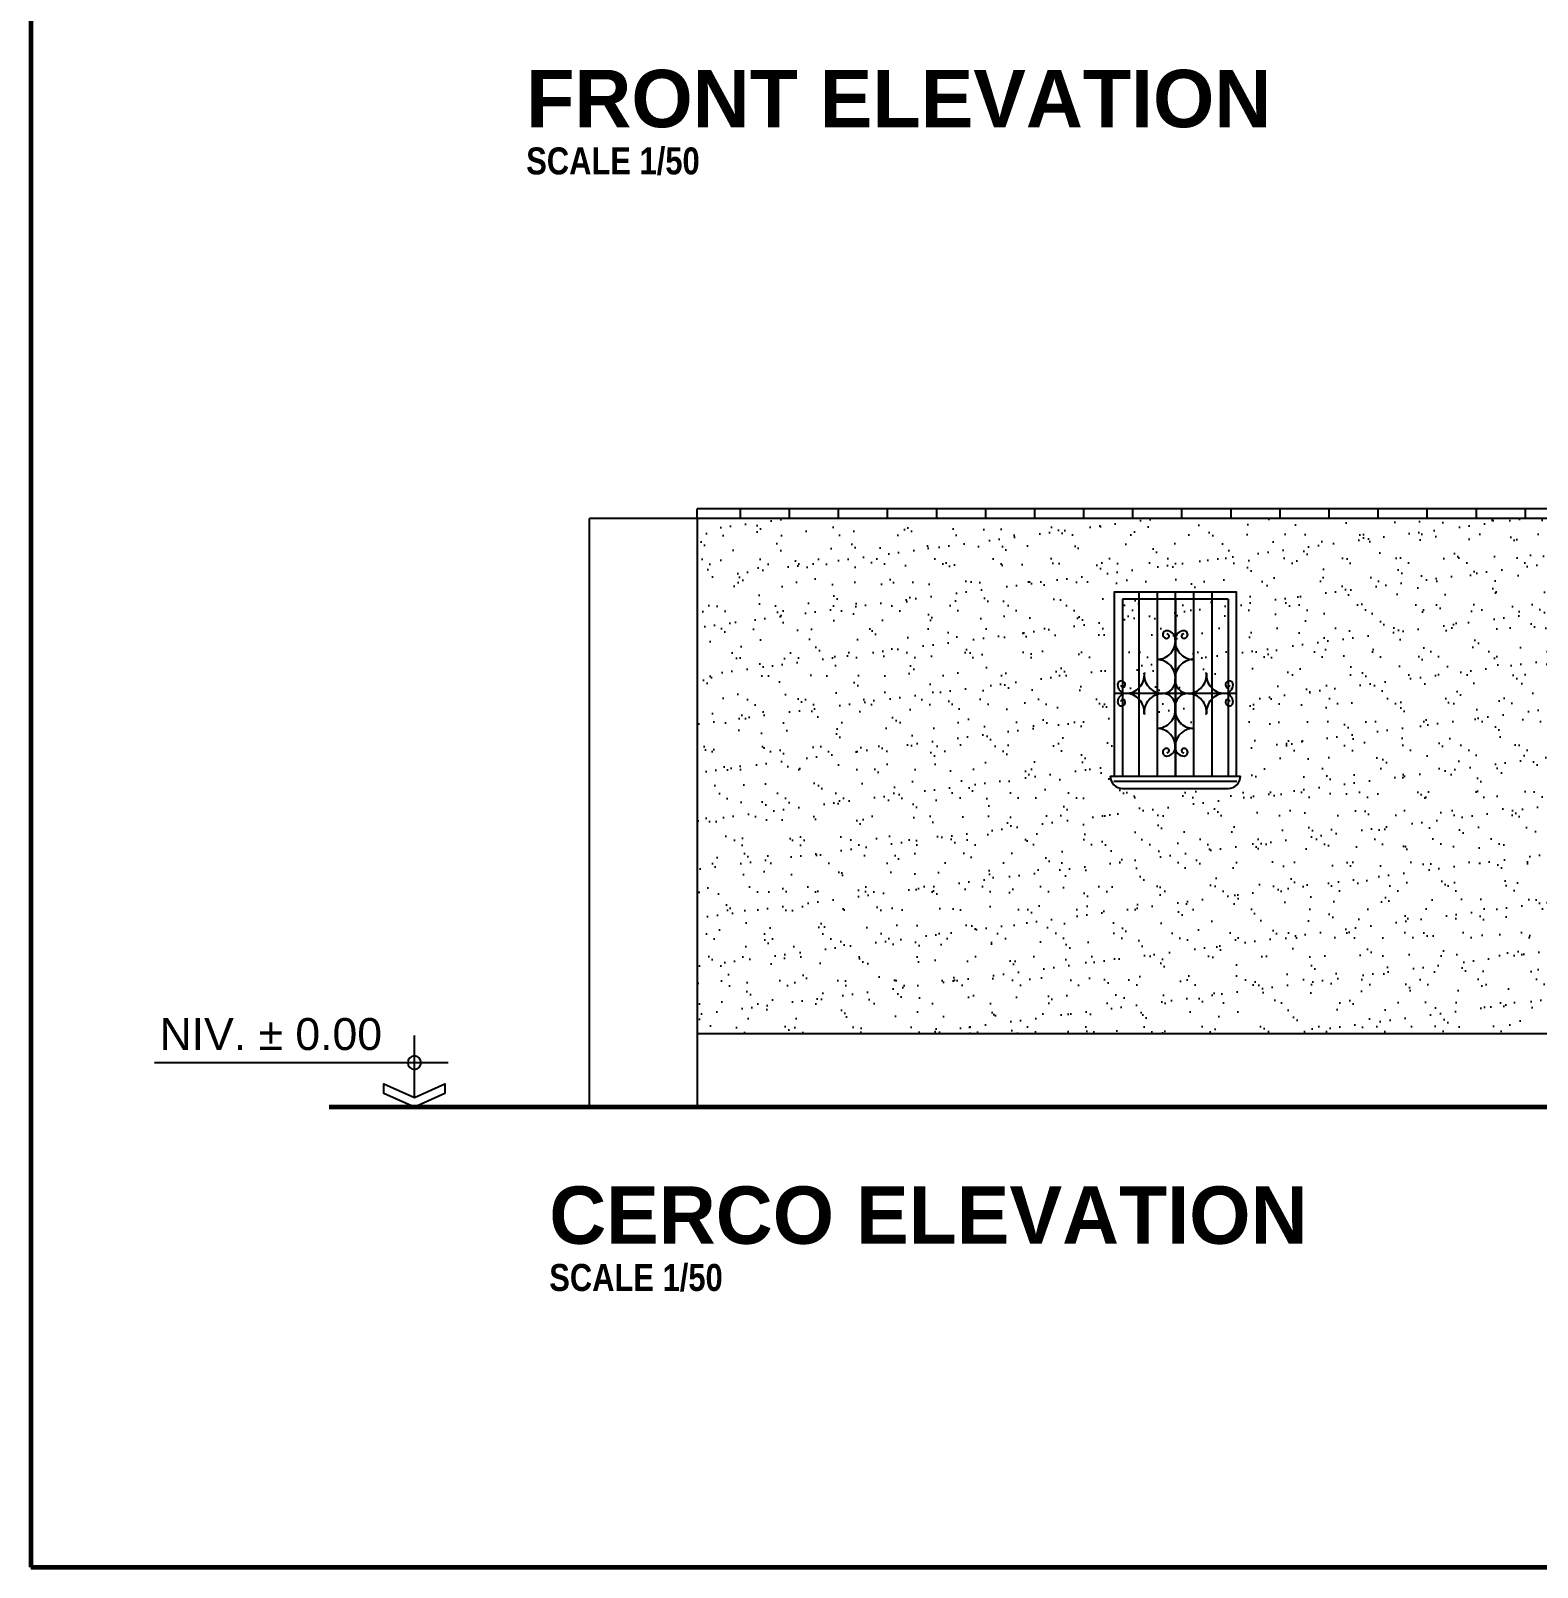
# Model space of a CAD drawing. Header units: millimetres. Extents: x -249630 to 95394, y -188036 to 109963.
# Drawn here: x -100853 to -93176, y -25396 to -17566 of the extents above; entities that cross this region are included whole.
import ezdxf

# ---------------------------------------------------------------- set-up
doc = ezdxf.new("R2010")
doc.units = ezdxf.units.MM
doc.header["$PDMODE"] = 2
doc.linetypes.add('DASHED2', pattern=[9.525, 6.35, -3.175])
for name, color, linetype in [('04', 4, 'Continuous'), ('Layer1', 2, 'Continuous'), ('Layer2', 8, 'Continuous'), ('Layer7', 7, 'Continuous'), ('Layer8', 8, 'Continuous'), ('SOMBRA', 252, 'Continuous'), ('TEXTOS', 11, 'Continuous'), ('TITULOS', 180, 'Continuous'), ('VEREDA', 1, 'Continuous')]:
    doc.layers.add(name, color=color, linetype=linetype)
doc.layers.add('MUROS', color=6, linetype='Continuous', lineweight=60)
doc.styles.add('ARIAL', font='arial.ttf', dxfattribs={"height": 0.14})
doc.styles.add('COTAS', font='arial.ttf', dxfattribs={"width": 1.1})
doc.styles.add('DESCRIPCION(E)', font='swisscbi.ttf', dxfattribs={"width": 1.1, "oblique": 15, "height": 0.15})
doc.styles.add('TITULOS(E)', font='swisscbi.ttf', dxfattribs={"oblique": 15, "height": 0.23})
doc.dimstyles.new('Copy of COTA1-50', dxfattribs={"dimscale": 0.5, "dimtxt": 0.22, "dimasz": 0.12, "dimexe": 0.08, "dimexo": 0.05, "dimgap": 0.076, "dimtad": 2, "dimtih": 1, "dimtoh": 1, "dimzin": 4, "dimdsep": 46, "dimtxsty": 'COTAS', "dimblk": 'ARCHTICK', "dimcen": -0.1, "dimclrd": 141, "dimclre": 141, "dimclrt": 11, "dimadec": 0, "dimazin": 0, "dimtfac": 1, "dimtix": 1, "dimtmove": 1, "dimatfit": 3, "dimfxl": 1, "dimtolj": 1, "dimtzin": 0, "dimarcsym": 0})

# ---------------------------------------------------------------- blocks, each defined once
blk = doc.blocks.new('_ArchTick')
at = {"color": 0, "linetype": 'ByBlock', "const_width": 0.15}
blk.add_lwpolyline([(-0.5, -0.5), (0.5, 0.5)], dxfattribs=at)
blk = doc.blocks.new('*D207')
at = {"layer": 'Defpoints', "color": 0, "transparency": 16777216}
for p in [(-98005.6, -20051.9), (-97457.5, -20051.9), (-97457.5, -23051.9)]:
    blk.add_point(p, dxfattribs=at)
at = {"layer": 'SOMBRA', "color": 141, "lineweight": -2, "transparency": 16777216}
for p, q in [((-97457.5, -20051.9), (-98005.6, -20051.9)), ((-98005.6, -23051.9), (-98005.6, -20051.9)), ((-97457.5, -23051.9), (-98005.6, -23051.9))]:
    blk.add_line(p, q, dxfattribs=at)
at = {"layer": 'SOMBRA', "color": 141, "lineweight": -2, "transparency": 16777216, "xscale": 0.06, "yscale": 0.06, "zscale": 0.06}
for p, rotation in [((-98005.6, -20051.9), 90), ((-98005.6, -23051.9), 270)]:
    blk.add_blockref('_ArchTick', p, dxfattribs=dict(at, rotation=rotation))
at = {"layer": 'SOMBRA', "color": 11, "transparency": 16777216, "insert": (-98005.9, -21551.9), "char_height": 0.11, "attachment_point": 5, "style": 'COTAS'}
blk.add_mtext('\\A1;3000.00', dxfattribs=at)
blk = doc.blocks.new('A$C4E7472FC')
for p, q in [((0.1958, 0.0563), (0.1958, 0.4177)), ((0, 0.2597), (1.71, 0.2597))]:
    blk.add_line(p, q)
blk.add_lwpolyline([(0.0179, 0.0806), (0.1958, 0), (0.3737, 0.0806), (0.3737, 0.1369), (0.1958, 0.0563), (0.0179, 0.1369)], close=True)
blk.add_circle((0.1958, 0.2597), 0.0392)

msp = doc.modelspace()

# ---------------------------------------------------------------- hatches: boundary and pattern name
at = {"layer": 'Layer1'}
h = msp.add_hatch(dxfattribs=at)
h.set_pattern_fill('_USER', color=256, scale=250, angle=90, style=0, pattern_type=0)
h.set_pattern_definition([(90, (-197986.26, -218562.96), (-250, 2e-14), [])])
h.paths.add_polyline_path([(-97457.461, -20001.901), (-97457.461, -20051.901), (-92957.461, -20051.901), (-92957.461, -20001.901)])
at = {"layer": 'Layer2'}
h = msp.add_hatch(dxfattribs=at)
h.set_pattern_fill('AR-SAND', color=256, scale=3.75, style=0)
h.set_pattern_definition([(37.5, (-230894.77, -222643.12), (-6.00012, 183.52996), [0, -144.78, 0, -161.925, 0, -154.78125]), (7.5, (-230894.77, -222643.12), (168.57123, 268.80941), [0, -78.105, 0, -130.4925, 0, -50.00625]), (327.5, (-231011.93, -222643.12), (296.62214, 0.53894), [0, -47.625, 0, -171.45, 0, -223.8375]), (317.5, (-231011.93, -222643.12), (286.33367, 83.5985), [0, -23.8125, 0, -112.395, 0, -128.5875])])
h.paths.add_polyline_path([(-92269.961, -20426.901), (-91144.961, -20426.901), (-91144.961, -22676.901), (-90707.461, -22676.901), (-90707.461, -20051.901), (-92957.461, -20051.901), (-97457.461, -20051.901), (-97457.461, -22676.901), (-92269.961, -22676.901)])
h.paths.add_polyline_path([(-94707.461, -21364.686), (-94688.401, -21364.686, -0.41421356), (-94750.901, -21427.186), (-95289.021, -21427.186, -0.41421356), (-95351.521, -21364.686), (-95332.461, -21364.686), (-95332.461, -20427.186), (-94707.461, -20427.186)], flags=16)
h.paths.add_polyline_path([(-94725.609, -20987.542), (-94725.609, -20987.542)], flags=0)
h.paths.add_polyline_path([(-94764.457, -20942.811, -0.01194637), (-94769.003, -20942.815, -0.00155902), (-94769.277, -20942.817, 0.37421453), (-94861.49, -21030.838, -0.04400109), (-94861.614, -21047.306, -0.04248153), (-94861.49, -21030.838, 0.30621984), (-94927.07, -20948.852), (-94927.07, -21121.106, 0.36970988), (-95019.961, -21200.149), (-95019.961, -21222.84, 0.38823632), (-94975.498, -21261.89, 0.99999674), (-94976.267, -21223.372, 0.00000173), (-94976.267, -21223.372, 1.06298225), (-94977.625, -21245.596, -1.06298225), (-94976.267, -21223.372, -1), (-94975.498, -21261.89, -0.38823642), (-95019.961, -21222.84), (-95019.961, -21229.562, -0.01878852), (-95020.804, -21222.569, -0.39002332), (-95065.295, -21261.89, -1), (-95064.526, -21223.372, 0.00002519), (-95064.528, -21223.372, 0.00000102), (-95064.528, -21223.372, 0.99994774), (-95065.295, -21261.89, 0.39002332), (-95020.804, -21222.569, -0.04450282), (-95020.694, -21205.914, 0.38531687), (-95112.852, -21121.965), (-95112.852, -20948.852, 0.30621984), (-95178.432, -21030.838, -0.04248153), (-95178.307, -21047.306, -0.04400109), (-95178.432, -21030.838, 0.37421453), (-95270.645, -20942.817, 0.10862737), (-95289.021, -20946.933), (-95289.021, -20974.472, -0.51028677), (-95275.795, -20986.773, -1.00000043), (-95314.313, -20987.542, -0.29677858), (-95289.021, -20946.933), (-95289.021, -20938.701, -0.29677854), (-95314.313, -20898.092, -0.00000187), (-95314.313, -20898.092, -0.50463137), (-95289.021, -20880.183), (-95289.021, -20463.373), (-94750.901, -20463.373), (-94750.901, -20880.183, -0.50463369), (-94725.609, -20898.092, -0.29677854), (-94750.901, -20938.701), (-94750.901, -20942.811)], flags=0)
h.paths.add_polyline_path([(-94927.074, -20770.012, 0.37497339), (-95019.961, -20851.069), (-95019.961, -20886.048, 0.3750745), (-94954.937, -20942.811, 0.3750745), (-95019.961, -20999.574), (-95019.961, -21042.062, -0.0733739), (-95020.263, -21014.695, -0.05780761), (-95019.961, -20999.574), (-95019.961, -20886.048, -0.00998319), (-95020.263, -20883.445, -0.38625043), (-95084.985, -20942.21, -0.44247594), (-95178.307, -20839.519, -0.04504082), (-95178.378, -20856.628, 0.38888778), (-95084.985, -20942.21, 0.38625043), (-95020.263, -20883.445, -0.04127264), (-95020.404, -20872.631, -0.05770091), (-95019.961, -20851.069), (-95019.961, -20688.955, -0.06403381), (-95020.15, -20665.041, -0.40317863), (-94975.498, -20623.732, -1), (-94976.267, -20662.25, 0.00002519), (-94976.265, -20662.25, 0.00000102), (-94976.265, -20662.25, 0.99994775), (-94975.498, -20623.732, 0.38823631), (-95019.961, -20662.783), (-95019.961, -20688.955, 0.37497339)], flags=0)
h.paths.add_polyline_path([(-95065.295, -20623.732, 0.99999679), (-95064.526, -20662.25, -0.9999968)], flags=0)

# ---------------------------------------------------------------- linework, layer by layer
at = {"layer": '04'}
for points in [[(-97457.461, -20051.901), (-97457.461, -23051.901)], [(-92957.461, -20051.901), (-97457.461, -20051.901)]]:
    msp.add_lwpolyline(points, dxfattribs=at)
at = {"layer": 'Layer1', "lineweight": -3, "ltscale": 0.5}
for p, q in [((-95351.521, -21364.686), (-94688.401, -21364.686)), ((-95289.021, -21427.186), (-94750.901, -21427.186))]:
    msp.add_line(p, q, dxfattribs=at)
msp.add_lwpolyline([(-94707.461, -21364.686), (-94707.461, -20427.186), (-95332.461, -20427.186), (-95332.461, -21364.686)], dxfattribs=at)
for centre, start, end in [((-95289.021, -21364.686), 180, 270), ((-94750.901, -21364.686), 270, 0)]:
    msp.add_arc(centre, 62.5, start, end, dxfattribs=at)
at = {"layer": 'Layer2'}
msp.add_lwpolyline([(-92269.961, -22676.901), (-97457.461, -22676.901)], dxfattribs=at)
at = {"layer": 'Layer8', "color": 8, "linetype": 'DASHED2', "ltscale": 0.02}
msp.add_line((-99232.337, -23051.901), (-98296.876, -23051.901), dxfattribs=at)
msp.add_line((-99232.337, -23051.901), (-98296.876, -23051.901), dxfattribs=at)
at = {"layer": 'MUROS'}
msp.add_lwpolyline([(-100852.68, -25395.954), (-44521.546, -25395.954), (-44521.546, 12104.046), (-100852.68, 12104.046)], close=True, dxfattribs=at)
for points in [[(-97457.461, -23051.901), (-99332.461, -23051.901)], [(-84707.461, -23051.901), (-97457.461, -23051.901)]]:
    msp.add_lwpolyline(points, dxfattribs=at)
at = {"layer": 'SOMBRA'}
msp.add_lwpolyline([(-95333.215, -21390.131), (-94706.707, -21390.131)], dxfattribs=at)
at = {"layer": 'VEREDA'}
for points in [[(-92957.461, -20001.901), (-97457.461, -20001.901)], [(-97457.461, -20051.901), (-97457.461, -20001.901)]]:
    msp.add_lwpolyline(points, dxfattribs=at)
at = {"layer": 'VEREDA', "lineweight": -3, "ltscale": 0.5}
for points in [[(-95205.743, -20427.186), (-95205.743, -21364.686)], [(-95112.852, -20427.186), (-95112.852, -21364.686)], [(-95019.961, -21364.686), (-95019.961, -20427.186)], [(-94927.07, -20427.186), (-94927.07, -21364.686)], [(-94834.178, -20427.186), (-94834.178, -21364.686)], [(-94750.901, -20463.373), (-95289.021, -20463.373)], [(-95289.021, -20463.373), (-95289.021, -21364.686)], [(-95019.961, -20463.373), (-95019.961, -21364.686)], [(-94750.901, -20463.373), (-94750.901, -21364.686)], [(-94707.461, -20942.811), (-95332.461, -20942.811)]]:
    msp.add_lwpolyline(points, dxfattribs=at)
for centre, radius, start, end in [((-95112.857, -20676.262), 92.891, 270, 5.5236993), ((-95064.911, -20642.991), 19.263, 91.1439319, 271.143951), ((-95064.42, -20667.574), 43.85, 0.2265724, 91.1439403), ((-95063.168, -20651.18), 11.153, 263.0052789, 91.1439511), ((-94927.074, -20676.262), 93.75, 172.239149, 270), ((-94976.373, -20667.574), 43.85, 88.8560597, 179.7734276), ((-94977.625, -20651.18), 11.153, 88.8560489, 276.9947211), ((-94975.883, -20642.991), 19.263, 268.856049, 88.8560681), ((-95112.857, -20863.762), 92.891, 354.4763007, 90), ((-94927.074, -20863.762), 93.75, 90, 187.760851), ((-95270.472, -20898.967), 43.85, 178.8560597, 269.7734276), ((-95295.054, -20898.477), 19.263, 358.856049, 178.8560681), ((-95286.865, -20900.219), 11.153, 178.8560489, 6.9947211), ((-95273.116, -20847.681), 95.16, 271.4144233, 4.9204365), ((-95084.985, -20848.46), 93.75, 172.239149, 270), ((-95084.985, -20877.186), 65.024, 270, 5.5236993), ((-94954.937, -20877.186), 65.625, 172.239149, 270), ((-94954.937, -20848.46), 93.75, 270, 7.760851), ((-94766.806, -20847.681), 95.16, 175.0795635, 268.5855767), ((-94769.45, -20898.967), 43.85, 270.2265724, 1.1439403), ((-94753.057, -20900.219), 11.153, 173.0052789, 1.1439511), ((-94744.868, -20898.477), 19.263, 1.1439319, 181.143951), ((-95270.472, -20986.667), 43.85, 90.2265724, 181.1439403), ((-95286.865, -20985.415), 11.153, 353.0052789, 181.1439511), ((-95275.108, -21039.805), 97.091, 355.5689471, 87.4376712), ((-95084.985, -21038.365), 93.75, 90, 187.760851), ((-95084.985, -21008.436), 65.024, 354.4763007, 90), ((-94954.937, -21008.436), 65.625, 90, 187.760851), ((-94954.937, -21038.365), 93.75, 352.239149, 90), ((-94764.814, -21039.805), 97.091, 92.5623288, 184.4310529), ((-94769.45, -20986.667), 43.85, 358.8560597, 89.7734276), ((-94753.057, -20985.415), 11.153, 358.8560489, 186.9947211), ((-95295.054, -20987.157), 19.263, 181.1439319, 1.143951), ((-95113.154, -21027.355), 92.891, 270, 5.5236993), ((-94927.372, -21027.355), 93.75, 172.239149, 270), ((-94744.868, -20987.157), 19.263, 178.856049, 358.8560681), ((-95113.154, -21214.855), 92.891, 354.4763007, 90), ((-94927.372, -21214.855), 93.75, 90, 187.760851), ((-95064.42, -21218.049), 43.85, 268.8560597, 359.7734276), ((-94976.373, -21218.049), 43.85, 180.2265724, 271.1439403), ((-95064.911, -21242.631), 19.263, 88.856049, 268.8560681), ((-95063.168, -21234.443), 11.153, 268.8560489, 96.9947211), ((-94977.625, -21234.443), 11.153, 83.0052789, 271.1439511), ((-94975.883, -21242.631), 19.263, 271.1439319, 91.143951)]:
    msp.add_arc(centre, radius, start, end, dxfattribs=at)

# ---------------------------------------------------------------- block references
at = {"layer": 'Layer7', "xscale": -875.0000000000568, "yscale": 874.9999999999147, "zscale": 875}
msp.add_blockref('A$C4E7472FC', (-98726.08, -23051.901), dxfattribs=at)

# ---------------------------------------------------------------- texts
at = {"layer": 'Layer7', "style": 'ARIAL'}
msp.add_text('NIV. %%P 0.00', height=162.5, dxfattribs=at).set_placement((-100196.293, -22759.89))
at = {"layer": 'TEXTOS', "linetype": 'ByBlock', "style": 'DESCRIPCION(E)'}
for p in [(-98327.739, -18298.051), (-98210.315, -23987.928)]:
    msp.add_text('SCALE 1/50', height=137.5, dxfattribs=at).set_placement(p)
at = {"layer": 'TITULOS', "linetype": 'ByBlock', "style": 'TITULOS(E)', "width": 1.2}
for s, p in [('FRONT ELEVATION', (-98327.739, -18057.756)), ('CERCO ELEVATION ', (-98210.315, -23747.633))]:
    msp.add_text(s, height=292.5, dxfattribs=at).set_placement(p)

# ---------------------------------------------------------------- dimensions: what is measured, and where the dimension line sits
at = {"layer": 'SOMBRA'}
dim = msp.add_linear_dim(base=(-98005.578, -20051.901), p1=(-97457.461, -23051.901), p2=(-97457.461, -20051.901), angle=90, dimstyle='Copy of COTA1-50', dxfattribs=at)
dim.commit()
dim.dimension.update_dxf_attribs({"geometry": '*D207', "text_midpoint": (-98005.914, -21551.901)})

doc.saveas('drawing.dxf')
